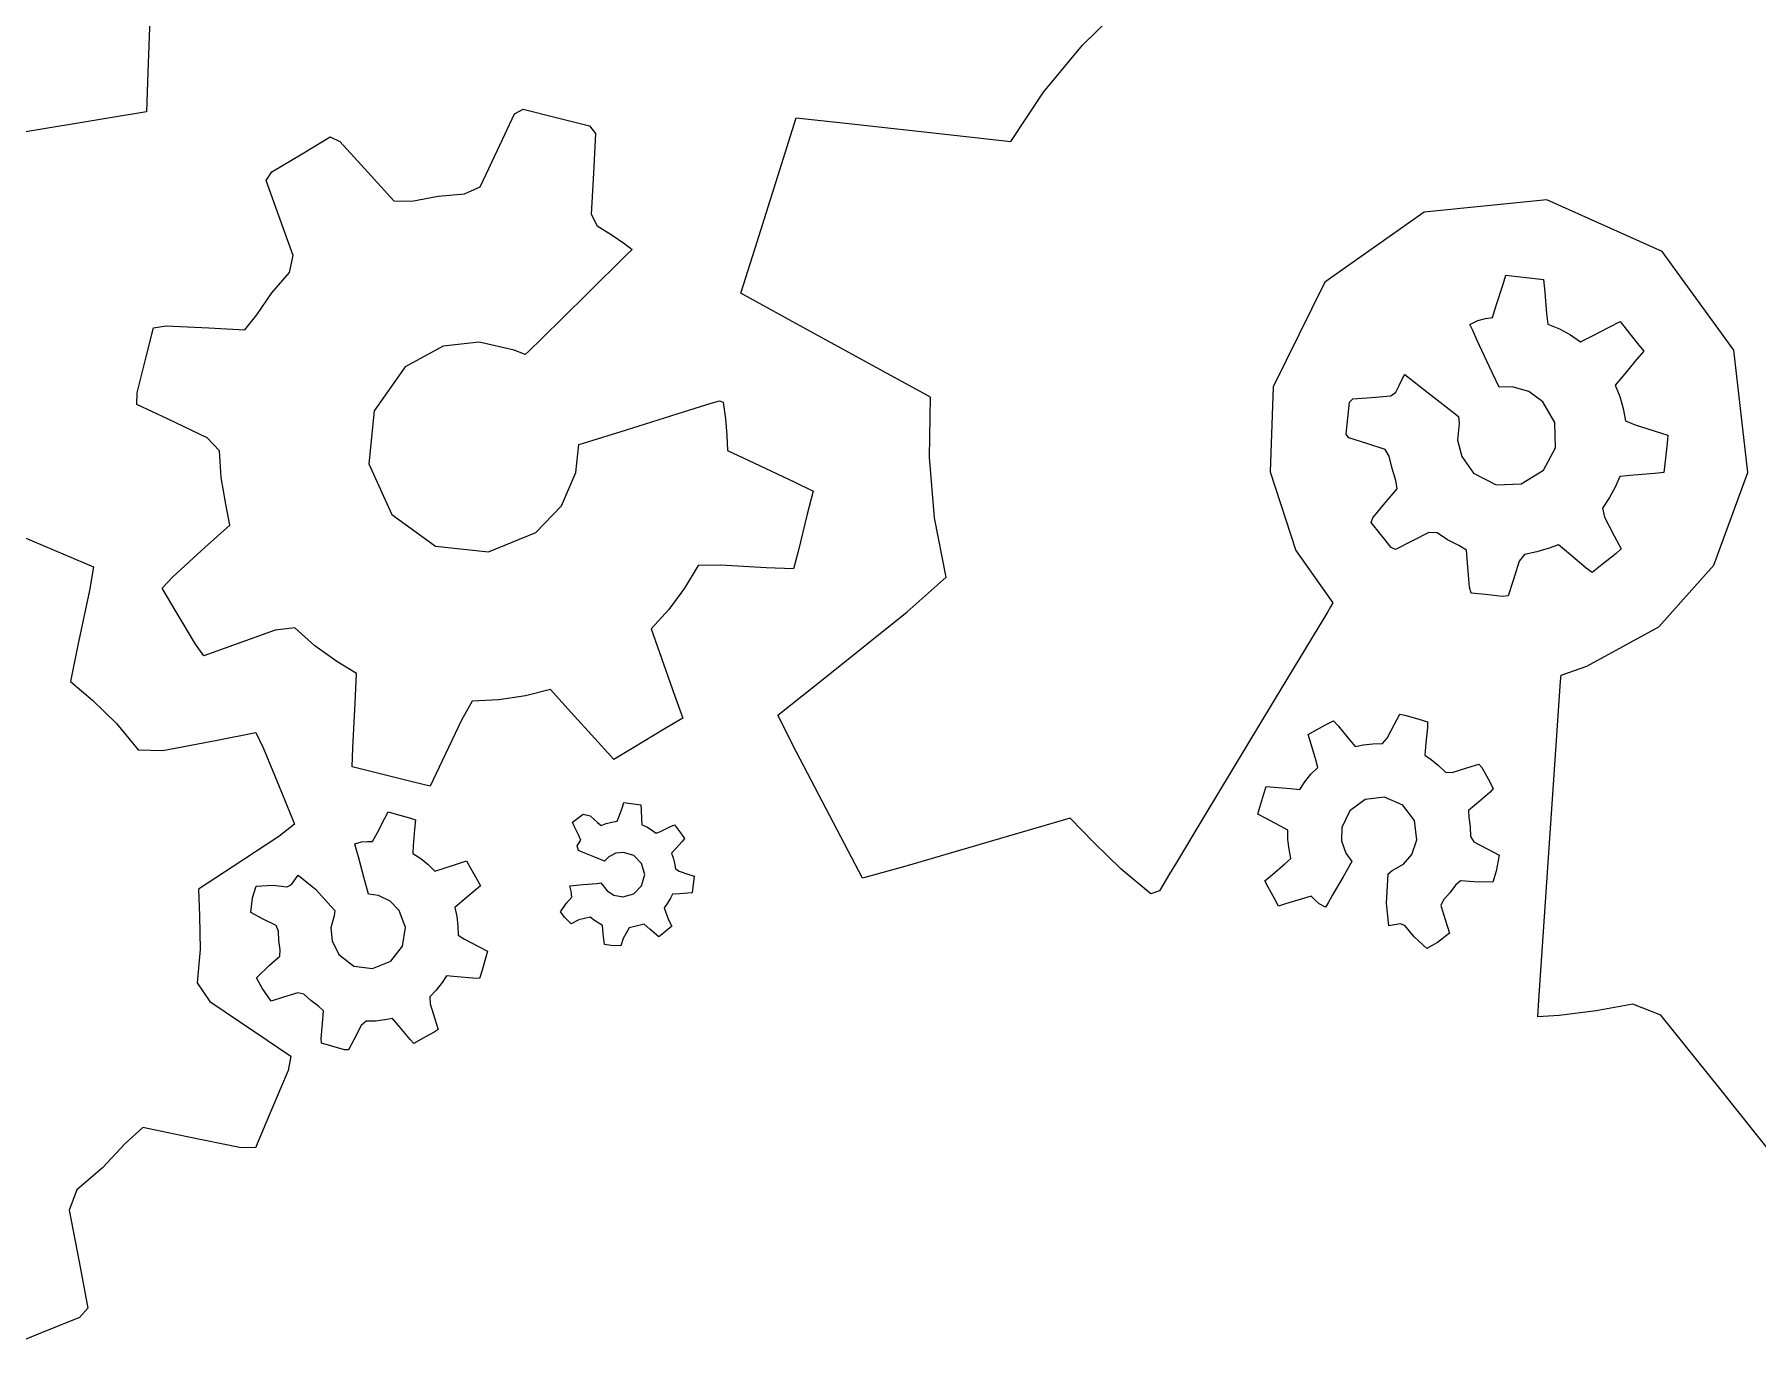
# Model space of a CAD drawing. Header units: metres. Extents: x 300 to 1036, y 0 to 304.
# Drawn here: x 395.45 to 406.32, y 210.52 to 218.82 of the extents above; entities that cross this region are included whole.
import ezdxf

# ---------------------------------------------------------------- set-up
doc = ezdxf.new("R2010")
doc.units = ezdxf.units.M

msp = doc.modelspace()

# ---------------------------------------------------------------- linework, layer by layer
at = {"layer": 'COMPONENT2'}
for p, q in [((396.179, 219.035), (396.164, 218.584)), ((402.062, 218.755), (402.337, 219.023)), ((401.816, 218.457), (402.062, 218.755)), ((396.164, 218.584), (396.155, 218.333)), ((401.609, 218.147), (401.816, 218.457)), ((395.888, 218.289), (395.367, 218.204)), ((396.155, 218.333), (395.888, 218.289)), ((398.37, 218.092), (398.478, 218.32)), ((398.478, 218.32), (398.532, 218.351)), ((398.532, 218.351), (398.74, 218.298)), ((398.74, 218.298), (398.951, 218.246)), ((400.163, 218.001), (400.256, 218.296)), ((400.256, 218.296), (400.587, 218.26)), ((397.138, 218.069), (397.314, 218.175)), ((397.314, 218.175), (397.375, 218.147)), ((398.951, 218.246), (398.988, 218.196)), ((398.988, 218.196), (398.975, 217.946)), ((400.587, 218.26), (401.234, 218.189)), ((401.234, 218.189), (401.609, 218.147)), ((396.945, 217.954), (397.138, 218.069)), ((397.375, 218.147), (397.551, 217.953)), ((398.261, 217.86), (398.37, 218.092)), ((396.91, 217.9), (396.945, 217.954)), ((397.551, 217.953), (397.715, 217.771)), ((398.975, 217.946), (398.962, 217.687)), ((399.996, 217.472), (400.163, 218.001)), ((396.99, 217.677), (396.91, 217.9)), ((398.161, 217.816), (398.261, 217.86)), ((397.715, 217.771), (397.829, 217.77)), ((397.829, 217.77), (397.995, 217.802)), ((397.995, 217.802), (398.161, 217.816)), ((404.993, 217.779), (404.219, 217.701)), ((405.722, 217.451), (404.993, 217.779)), ((397.08, 217.427), (396.99, 217.677)), ((398.962, 217.687), (399, 217.613)), ((404.219, 217.701), (403.591, 217.259)), ((399, 217.613), (399.088, 217.56)), ((399.088, 217.56), (399.173, 217.501)), ((397.057, 217.319), (397.08, 217.427)), ((399.187, 217.432), (398.935, 217.184)), ((399.173, 217.501), (399.22, 217.465)), ((399.22, 217.465), (399.187, 217.432)), ((399.906, 217.188), (399.996, 217.472)), ((406.173, 216.829), (405.722, 217.451)), ((396.946, 217.19), (397.057, 217.319)), ((404.717, 217.246), (404.735, 217.303)), ((404.735, 217.303), (404.806, 217.295)), ((404.806, 217.295), (404.92, 217.282)), ((396.851, 217.052), (396.946, 217.19)), ((398.935, 217.184), (398.645, 216.899)), ((400.212, 217.021), (399.906, 217.188)), ((403.591, 217.259), (403.266, 216.598)), ((404.676, 217.118), (404.717, 217.246)), ((404.92, 217.282), (404.973, 217.276)), ((404.973, 217.276), (404.98, 217.195)), ((404.98, 217.195), (404.991, 217.061)), ((404.65, 217.035), (404.676, 217.118)), ((396.152, 216.786), (396.198, 216.971)), ((396.198, 216.971), (396.278, 216.983)), ((396.278, 216.983), (396.548, 216.97)), ((396.548, 216.97), (396.775, 216.958)), ((396.775, 216.958), (396.851, 217.052)), ((400.784, 216.708), (400.212, 217.021)), ((404.507, 216.992), (404.558, 217.017)), ((404.525, 216.953), (404.507, 216.992)), ((404.558, 217.017), (404.606, 217.028)), ((404.606, 217.028), (404.65, 217.035)), ((404.991, 217.061), (405, 216.994)), ((405, 216.994), (405.072, 216.963)), ((405.072, 216.963), (405.142, 216.925)), ((405.272, 216.915), (405.391, 216.977)), ((405.391, 216.977), (405.455, 217.01)), ((405.455, 217.01), (405.493, 216.962)), ((398.027, 216.854), (397.787, 216.724)), ((398.255, 216.88), (398.027, 216.854)), ((398.475, 216.83), (398.255, 216.88)), ((398.645, 216.899), (398.567, 216.823)), ((404.554, 216.89), (404.525, 216.953)), ((404.629, 216.729), (404.554, 216.89)), ((405.142, 216.925), (405.206, 216.881)), ((405.206, 216.881), (405.272, 216.915)), ((405.493, 216.962), (405.565, 216.872)), ((405.565, 216.872), (405.605, 216.822)), ((396.095, 216.56), (396.152, 216.786)), ((398.545, 216.801), (398.475, 216.83)), ((398.567, 216.823), (398.545, 216.801)), ((405.56, 216.77), (405.474, 216.668)), ((405.605, 216.822), (405.56, 216.77)), ((406.261, 216.057), (406.173, 216.829)), ((397.787, 216.724), (397.592, 216.446)), ((401.103, 216.533), (400.784, 216.708)), ((404.06, 216.607), (404.082, 216.651)), ((404.082, 216.651), (404.096, 216.675)), ((404.096, 216.675), (404.245, 216.559)), ((404.692, 216.595), (404.629, 216.729)), ((405.474, 216.668), (405.424, 216.608)), ((396.093, 216.486), (396.095, 216.56)), ((401.096, 216.154), (401.103, 216.533)), ((403.266, 216.598), (403.246, 216.062)), ((403.769, 216.521), (403.886, 216.53)), ((403.886, 216.53), (404.008, 216.541)), ((404.008, 216.541), (404.041, 216.563)), ((404.041, 216.563), (404.06, 216.607)), ((404.245, 216.559), (404.396, 216.442)), ((404.775, 216.597), (404.692, 216.595)), ((404.879, 216.568), (404.775, 216.597)), ((404.968, 216.503), (404.879, 216.568)), ((405.424, 216.608), (405.453, 216.537)), ((405.453, 216.537), (405.475, 216.461)), ((396.291, 216.393), (396.093, 216.486)), ((397.592, 216.446), (397.559, 216.111)), ((399.184, 216.327), (399.543, 216.439)), ((399.543, 216.439), (399.684, 216.483)), ((399.684, 216.483), (399.719, 216.494)), ((399.719, 216.494), (399.771, 216.51)), ((399.771, 216.51), (399.795, 216.501)), ((399.795, 216.501), (399.81, 216.395)), ((403.737, 216.399), (403.748, 216.5)), ((403.748, 216.5), (403.769, 216.521)), ((404.396, 216.442), (404.436, 216.41)), ((405.044, 216.372), (404.968, 216.503)), ((405.475, 216.461), (405.49, 216.383)), ((396.538, 216.276), (396.291, 216.393)), ((398.912, 216.242), (399.184, 216.327)), ((399.81, 216.395), (399.818, 216.29)), ((403.726, 216.298), (403.737, 216.399)), ((404.439, 216.367), (404.429, 216.261)), ((404.436, 216.41), (404.439, 216.367)), ((405.047, 216.213), (405.044, 216.372)), ((405.49, 216.383), (405.55, 216.358)), ((405.55, 216.358), (405.677, 216.318)), ((405.677, 216.318), (405.756, 216.293)), ((396.616, 216.193), (396.538, 216.276)), ((398.865, 216.057), (398.884, 216.233)), ((398.884, 216.233), (398.912, 216.242)), ((399.818, 216.29), (399.822, 216.196)), ((403.744, 216.275), (403.726, 216.298)), ((403.857, 216.239), (403.744, 216.275)), ((403.972, 216.202), (403.857, 216.239)), ((403.998, 216.159), (403.972, 216.202)), ((404.429, 216.261), (404.456, 216.157)), ((404.972, 216.072), (405.047, 216.213)), ((405.752, 216.242), (405.739, 216.129)), ((405.756, 216.293), (405.752, 216.242)), ((396.627, 216.025), (396.616, 216.193)), ((397.559, 216.111), (397.703, 215.792)), ((399.822, 216.196), (399.989, 216.118)), ((399.989, 216.118), (400.247, 215.996)), ((401.129, 215.771), (401.096, 216.154)), ((404.016, 216.082), (403.998, 216.159)), ((404.456, 216.157), (404.531, 216.053)), ((405.739, 216.129), (405.731, 216.056)), ((396.656, 215.857), (396.627, 216.025)), ((398.773, 215.847), (398.865, 216.057)), ((400.247, 215.996), (400.362, 215.94)), ((403.246, 216.062), (403.408, 215.564)), ((404.041, 216.007), (404.016, 216.082)), ((404.048, 215.954), (404.041, 216.007)), ((404.531, 216.053), (404.673, 215.979)), ((404.673, 215.979), (404.832, 215.985)), ((404.832, 215.985), (404.972, 216.072)), ((405.454, 216.031), (405.426, 215.969)), ((405.542, 216.039), (405.454, 216.031)), ((405.674, 216.05), (405.542, 216.039)), ((405.731, 216.056), (405.674, 216.05)), ((406.047, 215.472), (406.261, 216.057)), ((400.362, 215.94), (400.325, 215.793)), ((403.973, 215.865), (404.048, 215.954)), ((405.389, 215.898), (405.344, 215.831)), ((405.426, 215.969), (405.389, 215.898)), ((396.681, 215.725), (396.656, 215.857)), ((397.703, 215.792), (397.979, 215.592)), ((398.611, 215.677), (398.773, 215.847)), ((400.325, 215.793), (400.267, 215.558)), ((401.202, 215.397), (401.129, 215.771)), ((403.885, 215.741), (403.894, 215.771)), ((403.894, 215.771), (403.973, 215.865)), ((405.344, 215.831), (405.358, 215.775)), ((405.358, 215.775), (405.419, 215.658)), ((396.526, 215.585), (396.681, 215.725)), ((398.313, 215.555), (398.611, 215.677)), ((403.945, 215.666), (403.885, 215.741)), ((404.01, 215.583), (403.945, 215.666)), ((404.248, 215.679), (404.137, 215.621)), ((404.3, 215.675), (404.248, 215.679)), ((404.367, 215.631), (404.3, 215.675)), ((405.419, 215.658), (405.462, 215.575)), ((395.363, 215.654), (395.641, 215.537)), ((396.321, 215.399), (396.526, 215.585)), ((397.979, 215.592), (398.313, 215.555)), ((400.267, 215.558), (400.238, 215.448)), ((403.408, 215.564), (403.643, 215.233)), ((404.038, 215.57), (404.01, 215.583)), ((404.137, 215.621), (404.038, 215.57)), ((404.437, 215.596), (404.367, 215.631)), ((404.486, 215.566), (404.437, 215.596)), ((404.495, 215.459), (404.486, 215.566)), ((404.93, 215.555), (404.852, 215.54)), ((405.007, 215.58), (404.93, 215.555)), ((405.067, 215.6), (405.007, 215.58)), ((405.142, 215.536), (405.067, 215.6)), ((405.462, 215.575), (405.431, 215.546)), ((395.641, 215.537), (395.821, 215.461)), ((395.821, 215.461), (395.794, 215.312)), ((399.636, 215.47), (399.551, 215.327)), ((399.78, 215.471), (399.636, 215.47)), ((400.066, 215.456), (399.78, 215.471)), ((400.238, 215.448), (400.066, 215.456)), ((404.505, 215.333), (404.495, 215.459)), ((404.819, 215.498), (404.78, 215.376)), ((404.852, 215.54), (404.819, 215.498)), ((405.241, 215.452), (405.142, 215.536)), ((405.279, 215.425), (405.241, 215.452)), ((405.343, 215.476), (405.279, 215.425)), ((405.431, 215.546), (405.343, 215.476)), ((405.699, 215.082), (406.047, 215.472)), ((396.253, 215.327), (396.321, 215.399)), ((400.956, 215.178), (401.202, 215.397)), ((404.516, 215.296), (404.505, 215.333)), ((404.78, 215.376), (404.748, 215.278)), ((395.794, 215.312), (395.722, 214.967)), ((396.343, 215.177), (396.253, 215.327)), ((399.551, 215.327), (399.451, 215.192)), ((403.643, 215.233), (403.628, 215.209)), ((404.605, 215.286), (404.516, 215.296)), ((404.714, 215.274), (404.605, 215.286)), ((404.748, 215.278), (404.714, 215.274)), ((396.465, 214.973), (396.343, 215.177)), ((399.451, 215.192), (399.339, 215.07)), ((400.447, 214.77), (400.956, 215.178)), ((403.589, 215.144), (403.273, 214.619)), ((403.608, 215.175), (403.589, 215.144)), ((403.628, 215.209), (403.608, 215.175)), ((396.967, 215.061), (396.704, 214.967)), ((397.09, 215.076), (396.967, 215.061)), ((397.218, 214.962), (397.09, 215.076)), ((399.339, 215.07), (399.392, 214.92)), ((405.246, 214.835), (405.699, 215.082)), ((395.722, 214.967), (395.675, 214.737)), ((396.517, 214.9), (396.465, 214.973)), ((396.704, 214.967), (396.517, 214.9)), ((397.356, 214.864), (397.218, 214.962)), ((399.392, 214.92), (399.488, 214.651)), ((397.48, 214.788), (397.356, 214.864)), ((397.471, 214.6), (397.48, 214.788)), ((405.083, 214.778), (405.246, 214.835)), ((395.675, 214.737), (395.814, 214.62)), ((398.704, 214.688), (398.546, 214.647)), ((398.815, 214.565), (398.704, 214.688)), ((400.14, 214.524), (400.447, 214.77)), ((405.061, 214.459), (405.078, 214.707)), ((405.078, 214.707), (405.08, 214.74)), ((405.08, 214.74), (405.083, 214.778)), ((395.814, 214.62), (395.965, 214.472)), ((397.457, 214.319), (397.471, 214.6)), ((398.211, 214.613), (398.142, 214.493)), ((398.379, 214.621), (398.211, 214.613)), ((398.546, 214.647), (398.379, 214.621)), ((399.488, 214.651), (399.54, 214.507)), ((403.273, 214.619), (402.829, 213.883)), ((395.965, 214.472), (396.102, 214.306)), ((398.142, 214.493), (398.021, 214.236)), ((399.006, 214.354), (398.815, 214.565)), ((399.54, 214.507), (399.428, 214.44)), ((400.258, 214.292), (400.14, 214.524)), ((403.52, 214.421), (403.597, 214.463)), ((403.597, 214.463), (403.646, 214.49)), ((403.646, 214.49), (403.675, 214.457)), ((403.985, 214.38), (404.032, 214.469)), ((404.032, 214.469), (404.065, 214.532)), ((404.065, 214.532), (404.097, 214.525)), ((404.097, 214.525), (404.179, 214.501)), ((404.179, 214.501), (404.239, 214.483)), ((404.239, 214.483), (404.239, 214.448)), ((396.257, 214.301), (396.6, 214.367)), ((396.6, 214.367), (396.844, 214.415)), ((396.844, 214.415), (396.894, 214.314)), ((399.104, 214.246), (399.006, 214.354)), ((399.428, 214.44), (399.22, 214.315)), ((403.486, 214.402), (403.52, 214.421)), ((403.505, 214.341), (403.486, 214.402)), ((403.675, 214.457), (403.74, 214.379)), ((403.74, 214.379), (403.783, 214.327)), ((403.956, 214.346), (403.985, 214.38)), ((404.239, 214.448), (404.23, 214.348)), ((404.998, 213.531), (405.061, 214.459)), ((396.102, 214.306), (396.257, 214.301)), ((396.894, 214.314), (397.006, 214.039)), ((397.453, 214.198), (397.457, 214.319)), ((399.22, 214.315), (399.104, 214.246)), ((400.513, 213.801), (400.258, 214.292)), ((403.536, 214.244), (403.505, 214.341)), ((403.547, 214.195), (403.536, 214.244)), ((403.783, 214.327), (403.834, 214.337)), ((403.834, 214.337), (403.895, 214.345)), ((403.895, 214.345), (403.956, 214.346)), ((404.23, 214.348), (404.223, 214.273)), ((404.223, 214.273), (404.262, 214.245)), ((404.262, 214.245), (404.31, 214.207)), ((397.605, 214.16), (397.453, 214.198)), ((397.839, 214.101), (397.605, 214.16)), ((398.021, 214.236), (397.945, 214.077)), ((403.466, 214.105), (403.504, 214.152)), ((403.504, 214.152), (403.547, 214.195)), ((404.31, 214.207), (404.354, 214.166)), ((404.354, 214.166), (404.395, 214.162)), ((404.395, 214.162), (404.489, 214.192)), ((404.489, 214.192), (404.564, 214.215)), ((404.564, 214.215), (404.582, 214.195)), ((404.582, 214.195), (404.622, 214.122)), ((397.006, 214.039), (397.089, 213.836)), ((397.945, 214.077), (397.839, 214.101)), ((403.182, 213.944), (403.207, 214.028)), ((403.207, 214.028), (403.221, 214.075)), ((403.221, 214.075), (403.273, 214.07)), ((403.273, 214.07), (403.375, 214.061)), ((403.375, 214.061), (403.434, 214.055)), ((403.434, 214.055), (403.466, 214.105)), ((404.636, 214.038), (404.561, 213.976)), ((404.622, 214.122), (404.654, 214.061)), ((404.654, 214.061), (404.636, 214.038)), ((399.138, 213.887), (399.158, 213.944)), ((399.158, 213.944), (399.168, 213.974)), ((399.168, 213.974), (399.196, 213.97)), ((399.196, 213.97), (399.246, 213.963)), ((399.246, 213.963), (399.275, 213.959)), ((399.275, 213.959), (399.276, 213.928)), ((399.276, 213.928), (399.28, 213.868)), ((403.169, 213.9), (403.182, 213.944)), ((403.749, 213.921), (403.7, 213.816)), ((403.847, 213.992), (403.749, 213.921)), ((403.969, 214.007), (403.847, 213.992)), ((404.084, 213.957), (403.969, 214.007)), ((404.157, 213.861), (404.084, 213.957)), ((404.561, 213.976), (404.498, 213.924)), ((404.498, 213.924), (404.501, 213.881)), ((397.089, 213.836), (396.991, 213.76)), ((397.612, 213.785), (397.659, 213.875)), ((397.659, 213.875), (397.68, 213.915)), ((397.68, 213.915), (397.731, 213.9)), ((397.731, 213.9), (397.814, 213.876)), ((397.814, 213.876), (397.852, 213.864)), ((397.852, 213.864), (397.847, 213.803)), ((398.843, 213.849), (398.869, 213.868)), ((398.855, 213.825), (398.843, 213.849)), ((398.881, 213.77), (398.855, 213.825)), ((398.869, 213.868), (398.91, 213.899)), ((398.91, 213.899), (398.956, 213.889)), ((398.956, 213.889), (399.001, 213.848)), ((399.001, 213.848), (399.024, 213.829)), ((399.024, 213.829), (399.057, 213.842)), ((399.057, 213.842), (399.092, 213.85)), ((399.092, 213.85), (399.126, 213.855)), ((399.126, 213.855), (399.138, 213.887)), ((399.28, 213.868), (399.281, 213.833)), ((399.281, 213.833), (399.313, 213.819)), ((399.313, 213.819), (399.343, 213.801)), ((399.399, 213.791), (399.453, 213.817)), ((399.453, 213.817), (399.487, 213.833)), ((399.487, 213.833), (399.531, 213.774)), ((401.985, 213.874), (401.581, 213.756)), ((402.134, 213.721), (401.985, 213.874)), ((402.829, 213.883), (402.655, 213.595)), ((403.218, 213.874), (403.169, 213.9)), ((403.308, 213.826), (403.218, 213.874)), ((403.359, 213.799), (403.308, 213.826)), ((403.7, 213.816), (403.698, 213.731)), ((404.173, 213.739), (404.157, 213.861)), ((404.501, 213.881), (404.51, 213.821)), ((404.51, 213.821), (404.512, 213.76)), ((396.991, 213.76), (396.702, 213.57)), ((397.47, 213.713), (397.511, 213.725)), ((397.479, 213.682), (397.47, 213.713)), ((397.511, 213.725), (397.549, 213.727)), ((397.549, 213.727), (397.582, 213.727)), ((397.582, 213.727), (397.612, 213.785)), ((397.838, 213.702), (397.836, 213.652)), ((397.847, 213.803), (397.838, 213.702)), ((398.873, 213.701), (398.897, 213.735)), ((398.882, 213.67), (398.873, 213.701)), ((398.897, 213.735), (398.881, 213.77)), ((399.343, 213.801), (399.372, 213.78)), ((399.372, 213.78), (399.399, 213.791)), ((399.535, 213.728), (399.495, 213.684)), ((399.531, 213.774), (399.551, 213.747)), ((399.551, 213.747), (399.535, 213.728)), ((400.673, 213.495), (400.513, 213.801)), ((401.581, 213.756), (400.955, 213.573)), ((402.307, 213.553), (402.134, 213.721)), ((403.359, 213.74), (403.359, 213.799)), ((403.366, 213.68), (403.359, 213.74)), ((403.698, 213.731), (403.725, 213.654)), ((404.141, 213.646), (404.173, 213.739)), ((404.512, 213.76), (404.532, 213.726)), ((404.532, 213.726), (404.617, 213.681)), ((397.493, 213.631), (397.479, 213.682)), ((397.527, 213.503), (397.493, 213.631)), ((397.836, 213.652), (397.886, 213.62)), ((397.886, 213.62), (397.932, 213.582)), ((398.124, 213.588), (398.175, 213.605)), ((398.175, 213.605), (398.197, 213.564)), ((398.911, 213.658), (398.882, 213.67)), ((398.985, 213.629), (398.911, 213.658)), ((399.046, 213.604), (398.985, 213.629)), ((399.073, 213.631), (399.046, 213.604)), ((399.116, 213.653), (399.073, 213.631)), ((399.165, 213.659), (399.116, 213.653)), ((399.23, 213.64), (399.165, 213.659)), ((399.28, 213.589), (399.23, 213.64)), ((399.495, 213.684), (399.468, 213.654)), ((399.468, 213.654), (399.479, 213.625)), ((399.479, 213.625), (399.488, 213.591)), ((399.488, 213.591), (399.494, 213.555)), ((402.655, 213.595), (402.611, 213.523)), ((403.34, 213.586), (403.378, 213.621)), ((403.378, 213.621), (403.366, 213.68)), ((403.763, 213.602), (403.707, 213.504)), ((403.725, 213.654), (403.763, 213.602)), ((404.088, 213.584), (404.141, 213.646)), ((404.617, 213.681), (404.692, 213.641)), ((404.692, 213.641), (404.673, 213.541)), ((396.702, 213.57), (396.483, 213.426)), ((397.07, 213.455), (397.09, 213.485)), ((397.09, 213.485), (397.112, 213.515)), ((397.112, 213.515), (397.221, 213.426)), ((397.556, 213.396), (397.527, 213.503)), ((397.932, 213.582), (397.974, 213.541)), ((397.974, 213.541), (398.028, 213.558)), ((398.028, 213.558), (398.124, 213.588)), ((398.197, 213.564), (398.239, 213.489)), ((398.239, 213.489), (398.262, 213.447)), ((399.279, 213.448), (399.299, 213.519)), ((399.299, 213.519), (399.28, 213.589)), ((399.494, 213.555), (399.516, 213.541)), ((399.516, 213.541), (399.572, 213.522)), ((399.572, 213.522), (399.611, 213.508)), ((399.611, 213.508), (399.603, 213.439)), ((400.955, 213.573), (400.673, 213.495)), ((402.493, 213.397), (402.307, 213.553)), ((402.611, 213.523), (402.548, 213.417)), ((403.213, 213.48), (403.261, 213.52)), ((403.261, 213.52), (403.34, 213.586)), ((403.707, 213.504), (403.639, 213.387)), ((403.981, 213.338), (403.989, 213.484)), ((403.989, 213.484), (403.991, 213.523)), ((403.991, 213.523), (404.017, 213.544)), ((404.017, 213.544), (404.088, 213.584)), ((404.673, 213.541), (404.652, 213.471)), ((404.943, 212.726), (404.998, 213.531)), ((396.483, 213.426), (396.49, 213.258)), ((396.824, 213.372), (396.846, 213.446)), ((396.846, 213.446), (396.952, 213.451)), ((396.952, 213.451), (397.043, 213.442)), ((397.043, 213.442), (397.07, 213.455)), ((397.221, 213.426), (397.318, 213.32)), ((397.619, 213.386), (397.556, 213.396)), ((397.692, 213.351), (397.619, 213.386)), ((398.223, 213.414), (398.145, 213.349)), ((398.262, 213.447), (398.223, 213.414)), ((398.803, 213.336), (398.84, 213.377)), ((398.827, 213.447), (398.911, 213.455)), ((398.836, 213.414), (398.827, 213.447)), ((398.84, 213.377), (398.836, 213.414)), ((398.911, 213.455), (398.997, 213.463)), ((398.997, 213.463), (399.023, 213.466)), ((399.023, 213.466), (399.063, 213.415)), ((399.063, 213.415), (399.104, 213.389)), ((399.104, 213.389), (399.161, 213.378)), ((399.161, 213.378), (399.23, 213.398)), ((399.23, 213.398), (399.279, 213.448)), ((399.475, 213.395), (399.461, 213.37)), ((399.519, 213.397), (399.475, 213.395)), ((399.598, 213.403), (399.519, 213.397)), ((399.603, 213.439), (399.598, 213.403)), ((402.548, 213.417), (402.493, 213.397)), ((403.232, 213.444), (403.213, 213.48)), ((403.274, 213.368), (403.232, 213.444)), ((403.506, 213.383), (403.442, 213.363)), ((403.529, 213.359), (403.506, 213.383)), ((403.639, 213.387), (403.612, 213.341)), ((404.381, 213.403), (404.34, 213.359)), ((404.417, 213.452), (404.381, 213.403)), ((404.448, 213.48), (404.417, 213.452)), ((404.535, 213.472), (404.448, 213.48)), ((404.652, 213.471), (404.535, 213.472)), ((396.813, 213.279), (396.824, 213.372)), ((396.892, 213.238), (396.813, 213.279)), ((397.318, 213.32), (397.344, 213.291)), ((397.344, 213.291), (397.34, 213.259)), ((397.75, 213.292), (397.692, 213.351)), ((397.789, 213.185), (397.75, 213.292)), ((398.145, 213.349), (398.101, 213.311)), ((398.101, 213.311), (398.113, 213.255)), ((398.768, 213.283), (398.803, 213.336)), ((398.795, 213.247), (398.768, 213.283)), ((399.444, 213.338), (399.423, 213.309)), ((399.423, 213.309), (399.45, 213.233)), ((399.461, 213.37), (399.444, 213.338)), ((403.3, 213.32), (403.274, 213.368)), ((403.344, 213.333), (403.3, 213.32)), ((403.442, 213.363), (403.344, 213.333)), ((403.557, 213.334), (403.529, 213.359)), ((403.596, 213.313), (403.557, 213.334)), ((403.612, 213.341), (403.596, 213.313)), ((403.995, 213.196), (403.981, 213.338)), ((404.34, 213.359), (404.325, 213.323)), ((404.325, 213.323), (404.352, 213.235)), ((396.49, 213.258), (396.494, 213.046)), ((396.973, 213.197), (396.892, 213.238)), ((396.987, 213.161), (396.973, 213.197)), ((396.99, 213.102), (396.987, 213.161)), ((397.34, 213.259), (397.319, 213.182)), ((397.319, 213.182), (397.326, 213.101)), ((397.771, 213.067), (397.789, 213.185)), ((398.113, 213.255), (398.12, 213.196)), ((398.12, 213.196), (398.121, 213.136)), ((398.835, 213.208), (398.795, 213.247)), ((398.883, 213.232), (398.835, 213.208)), ((398.954, 213.249), (398.883, 213.232)), ((398.983, 213.229), (398.954, 213.249)), ((399.033, 213.197), (398.983, 213.229)), ((399.036, 213.145), (399.033, 213.197)), ((399.201, 213.183), (399.164, 213.116)), ((399.237, 213.19), (399.201, 213.183)), ((399.295, 213.205), (399.237, 213.19)), ((399.331, 213.173), (399.295, 213.205)), ((399.388, 213.126), (399.331, 213.173)), ((399.47, 213.192), (399.42, 213.15)), ((399.45, 213.233), (399.47, 213.192)), ((404.032, 213.201), (403.995, 213.196)), ((404.068, 213.208), (404.032, 213.201)), ((404.097, 213.198), (404.068, 213.208)), ((404.156, 213.126), (404.097, 213.198)), ((404.352, 213.235), (404.379, 213.148)), ((396.999, 213.043), (396.99, 213.102)), ((397.326, 213.101), (397.368, 213.014)), ((397.697, 212.972), (397.771, 213.067)), ((398.121, 213.136), (398.162, 213.11)), ((398.162, 213.11), (398.251, 213.064)), ((398.251, 213.064), (398.307, 213.035)), ((399.045, 213.077), (399.036, 213.145)), ((399.088, 213.071), (399.045, 213.077)), ((399.148, 213.069), (399.088, 213.071)), ((399.164, 213.116), (399.148, 213.069)), ((399.42, 213.15), (399.388, 213.126)), ((404.236, 213.053), (404.156, 213.126)), ((404.304, 213.09), (404.236, 213.053)), ((404.379, 213.148), (404.304, 213.09)), ((396.494, 213.046), (396.475, 212.835)), ((396.849, 212.866), (396.931, 212.947)), ((396.931, 212.947), (396.997, 213.003)), ((396.997, 213.003), (396.999, 213.043)), ((397.368, 213.014), (397.464, 212.941)), ((397.464, 212.941), (397.582, 212.925)), ((397.582, 212.925), (397.697, 212.972)), ((398.297, 212.998), (398.273, 212.916)), ((398.307, 213.035), (398.297, 212.998)), ((396.475, 212.835), (396.555, 212.718)), ((396.884, 212.802), (396.849, 212.866)), ((398.021, 212.837), (397.984, 212.79)), ((398.049, 212.88), (398.021, 212.837)), ((398.115, 212.874), (398.049, 212.88)), ((398.214, 212.865), (398.115, 212.874)), ((398.257, 212.863), (398.214, 212.865)), ((398.273, 212.916), (398.257, 212.863)), ((396.941, 212.72), (396.884, 212.802)), ((397.02, 212.745), (396.941, 212.72)), ((397.11, 212.773), (397.02, 212.745)), ((397.148, 212.764), (397.11, 212.773)), ((397.192, 212.723), (397.148, 212.764)), ((397.24, 212.687), (397.192, 212.723)), ((397.984, 212.79), (397.942, 212.746)), ((397.942, 212.746), (397.946, 212.702)), ((404.936, 212.621), (404.943, 212.726)), ((396.555, 212.718), (396.838, 212.526)), ((397.272, 212.659), (397.24, 212.687)), ((397.265, 212.579), (397.272, 212.659)), ((397.946, 212.702), (397.975, 212.608)), ((405.071, 212.629), (404.936, 212.621)), ((405.305, 212.658), (405.071, 212.629)), ((405.536, 212.701), (405.305, 212.658)), ((405.713, 212.631), (405.536, 212.701)), ((406.084, 212.168), (405.713, 212.631)), ((396.838, 212.526), (397.065, 212.373)), ((397.257, 212.484), (397.265, 212.579)), ((397.51, 212.566), (397.466, 212.48)), ((397.541, 212.593), (397.51, 212.566)), ((397.6, 212.594), (397.541, 212.593)), ((397.66, 212.602), (397.6, 212.594)), ((397.707, 212.61), (397.66, 212.602)), ((397.755, 212.553), (397.707, 212.61)), ((397.818, 212.478), (397.755, 212.553)), ((397.97, 212.523), (397.896, 212.483)), ((397.996, 212.541), (397.97, 212.523)), ((397.975, 212.608), (397.996, 212.541)), ((397.26, 212.455), (397.257, 212.484)), ((397.325, 212.436), (397.26, 212.455)), ((397.404, 212.413), (397.325, 212.436)), ((397.43, 212.412), (397.404, 212.413)), ((397.466, 212.48), (397.43, 212.412)), ((397.842, 212.453), (397.818, 212.478)), ((397.896, 212.483), (397.842, 212.453)), ((397.065, 212.373), (397.048, 212.282)), ((397.048, 212.282), (396.935, 212.014)), ((406.441, 211.723), (406.084, 212.168)), ((396.935, 212.014), (396.842, 211.794)), ((396.131, 211.921), (396.02, 211.82)), ((396.411, 211.863), (396.131, 211.921)), ((396.742, 211.795), (396.411, 211.863)), ((396.02, 211.82), (395.876, 211.667)), ((396.842, 211.794), (396.742, 211.795)), ((395.876, 211.667), (395.715, 211.528)), ((395.715, 211.528), (395.666, 211.4)), ((395.666, 211.4), (395.729, 211.073)), ((395.729, 211.073), (395.785, 210.782)), ((395.785, 210.782), (395.731, 210.723)), ((395.731, 210.723), (395.471, 210.617)), ((395.471, 210.617), (395.233, 210.52))]:
    msp.add_line(p, q, dxfattribs=at)

doc.saveas('drawing.dxf')
